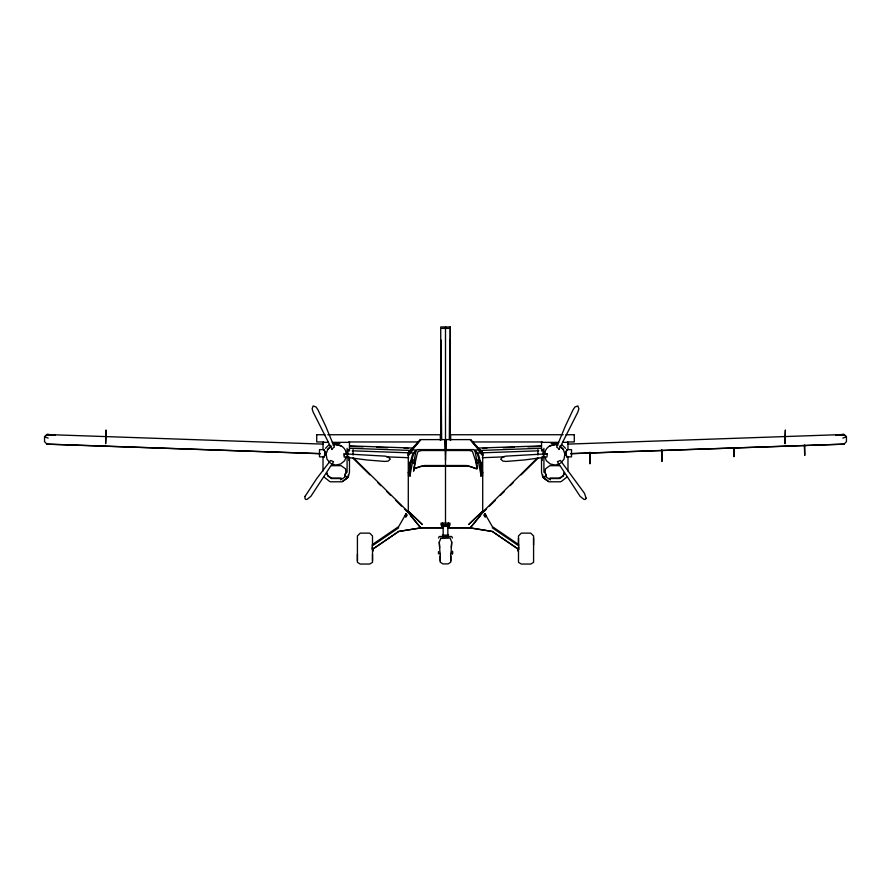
<?xml version="1.0" encoding="UTF-8"?>
<svg xmlns="http://www.w3.org/2000/svg" width="891" height="891" viewBox="0 0 891 891"><rect width="100%" height="100%" fill="white"/><g stroke="black" fill="none" stroke-linecap="round" stroke-linejoin="round"><path stroke-width="1.34" d="M357.414 560.851L357.414 554.202M372.505 560.851L372.505 554.202M438.495 551.607L438.495 553.846M440.21 556.017L440.21 562.143L442.86 563.903L448.14 563.903L450.79 562.143L450.79 556.017M441.658 439.742L440.733 339.872L440.733 439.374L440.733 326.952L450.267 326.952L450.267 439.374L450.267 326.952M440.822 538.431L450.178 538.053L451.726 542.363L451.291 547.642M518.495 544.78L518.495 537.997M533.586 544.78L533.586 537.997M449.342 439.742L449.922 339.939M482.71 472.219L482.677 473.277L480.605 473.232L477.988 459.4L481.263 463.966C480.004 495.307 482.855 457.072 477.119 452.962L476.997 452.951M445.5 460.213L446.235 444.587L446.235 440.566L445.5 440.343L444.765 440.566L445.5 460.213L445.5 522.739M518.696 547.252L518.651 549.413L492.322 531.459L470.337 527.918L492.322 531.459L518.696 549.435L518.696 544.59L492.322 526.603L485.005 513.84L483.802 515.087L485.227 517.214L485.94 516.045M543.22 455.011L542.786 449.632L542.084 450.501M546.372 476.106L545.147 472.753L545.37 468.911L549.903 465.681L559.515 465.681M451.726 541.917L450.957 553.846M348.86 460.458L349.272 458.041M544.791 454.399L545.481 450.512A10.202 10.202 0 0 1 557.866 445.144M482.71 475.204L481.162 475.827L481.43 462.552C477.364 459.199 478.578 453.619 475.248 449.944L478.055 449.944L482.71 455.357M346.009 456.938L344.706 460.669L340.607 464.055L335.462 465.046L331.697 463.699M414.003 452.951L413.881 452.962C408.111 457.116 410.996 495.273 409.737 463.966L413.012 459.4L410.439 473.177L408.323 473.277L408.29 472.219M324.324 456.86L324.881 453.241L324.324 449.632L319.49 449.632L319.49 456.86L324.324 456.86L323.6 456.493M566.676 449.632L566.119 453.241L566.676 456.86L571.51 456.86L571.51 449.632L566.676 449.632L567.4 450.501M564.359 472.753L563.134 476.106L564.359 472.765L563.134 475.66L559.515 478.111L549.903 478.111M344.628 475.66L345.853 472.753L345.63 468.911L341.097 465.681L331.485 465.692M438.495 538.019L439.274 536.505L451.726 536.505L452.505 538.019M440.822 538.053L439.274 542.363L439.709 547.642M558.947 449.543L577.891 411.987L578.883 408.802L577.858 405.94L574.996 406.964L573.091 409.726L565.373 426.054L556.652 447.07L559.225 449.008M405.761 515.833L405.995 513.84L398.678 526.603L372.304 544.59L372.304 549.435L398.678 531.437L420.663 527.918L398.678 531.459L372.36 549.413L372.304 547.252M405.06 516.045L405.773 517.214L407.198 515.087L406.096 513.951M405.761 514.296L405.327 515.388M408.29 452.628L420.663 439.608L408.29 454.41L420.663 439.608L470.337 439.608L482.71 452.628M331.775 449.008L334.348 447.07L325.627 426.054L317.909 409.726L316.004 406.964L313.142 405.94L312.117 408.802L313.109 411.987L332.053 449.543M482.71 512.67L470.337 527.672L448.262 527.672M470.337 527.795L480.204 515.844M323.6 450.501L324.324 449.632M408.29 455.357L412.945 449.944L415.752 449.944C412.422 453.619 413.636 459.199 409.57 462.552L409.838 475.827L408.29 475.204M560.55 463.242L563.97 459.255L564.916 453.998L563.09 449.053L560.094 446.491M408.29 455.535L410.628 452.973L413.881 452.962M408.29 511.835L408.29 452.706L420.663 439.608M570.752 453.697L844.067 444.163L846.45 441.58L846.45 436.813L844.067 434.507L567.979 444.119M485.239 515.833L485.807 515.254L485.239 514.296M325.482 448.307L329.102 444.698M482.554 512.158L537.785 457.673M483.546 511.935L486.519 509.006M489.482 506.088L495.407 500.241M500.352 495.363L504.306 491.464M510.231 485.617L513.194 482.688M521.101 474.892L537.908 458.319M327.409 449.766L331.174 446.079M342.645 481.307L348.236 477.186L349.472 472.341L349.472 457.974M330.906 446.491L327.91 449.053L326.084 453.998L327.03 459.255L330.45 463.242M412.199 448.685L412.778 448.073M344.093 480.483L348.236 477.186L348.236 474.803M561.475 481.374L566.743 477.186M372.304 545.815L398.678 527.828M562.232 476.718L559.515 478.545L549.903 478.545M340.551 479.87L346.087 476.273L347.613 477.32L342.244 481.786L330.249 481.786M348.214 456.86L348.916 456.493M566.676 456.86L567.4 456.493M559.303 463.699L555.538 465.046L550.393 464.055L546.294 460.669L544.991 456.938M842.841 438.105L846.45 436.813L844.067 434.552L835.613 434.819M549.602 446.079L554.748 444.698M332.633 443.462L339.861 443.462M551.139 443.462L558.367 443.462M440.822 523.273L442.749 523.162M448.251 524.944L450.178 524.832L440.822 524.832L442.749 524.944M443.852 526.325L443.161 526.392L443.161 535.135M448.251 526.503L449.398 526.392L441.602 526.392L442.749 526.503M447.705 535.224L448.619 535.135L442.382 535.135L443.295 535.224M447.705 536.783L448.619 536.694L442.382 536.694L443.295 536.783M482.71 511.835L482.71 452.706L478.066 448.073L478.801 448.685M844.067 444.119L570.752 453.63M482.309 457.718L504.339 456.849M482.71 448.429L486.82 448.284M503.226 447.716L514.174 447.327M527.851 446.848L540.158 446.413M479.18 450.467L541.528 448.262M481.185 452.851L538.788 450.813M478.545 448.062L541.528 445.89M442.192 523.14L448.808 523.14M442.192 524.699L448.808 524.699M441.891 328.4L449.109 328.4M316.717 434.741L325.059 434.741M327.832 434.741L440.343 434.741L440.343 440.377M563.168 434.741L450.657 434.741L450.657 440.377M565.941 434.741L574.283 434.741M323.667 441.958L316.717 441.958L316.717 434.886M348.671 441.958L418.124 441.958M472.876 441.958L542.329 441.958M567.333 441.958L574.283 441.958L574.283 434.886M323.021 442.359L328.311 442.359M332.276 442.359L349.472 442.359L349.472 450.969M558.724 442.359L541.528 442.359L541.528 450.969M562.689 442.359L567.979 442.359M444.999 449.599L417.044 449.599L415.674 452.338L413.78 463.443L414.961 461.772C410.974 488.769 416.843 449.131 418.581 451.325L421.599 450.523L444.163 450.523M446.001 449.599L473.956 449.599L475.326 452.338L477.22 463.443L476.039 461.772C480.617 475.037 472.831 464.902 466.26 466.249L421.031 466.216L413.925 468.722L424.339 465.514L466.661 465.514L477.108 468.8L475.571 460.725L472.419 451.325L469.401 450.523L446.837 450.523M341.097 478.111L331.485 478.111L327.866 475.66L326.641 472.753L327.866 476.106M341.097 478.545L331.485 478.545L328.768 476.718M560.751 481.786L548.756 481.786L543.387 477.32L544.913 476.273L550.449 479.87M442.738 527.672L420.663 527.672L408.29 512.67M442.738 527.918L420.663 527.918L410.796 515.844M448.262 527.918L470.337 527.918M477.119 452.962L480.372 452.973L482.71 455.535M323.021 444.119L46.933 434.552L44.55 436.813L44.55 441.624L46.933 444.163L320.248 453.697M349.472 445.89L412.455 448.062M350.842 446.413L363.149 446.848M376.826 447.327L387.774 447.716M404.18 448.284L408.29 448.429M349.472 448.262L411.82 450.467M352.212 450.813L409.815 452.851M320.248 453.63L46.933 444.119M55.387 434.819L46.933 434.507L44.55 436.857L48.159 438.105M386.661 456.849L408.691 457.718M448.251 523.162L450.178 523.273M447.148 526.325L447.839 526.392L447.839 535.135M336.252 444.698L341.398 446.079M542.084 456.493L542.786 456.86M548.355 481.307L542.764 477.186L541.528 472.341L541.528 457.974M492.322 527.828L518.696 545.815M324.257 477.186L329.525 481.374M546.907 480.483L542.764 477.186L542.764 474.803M559.826 446.079L563.591 449.766M353.215 457.673L408.446 512.158M353.092 458.319L369.899 474.892M377.806 482.688L380.769 485.617M386.694 491.464L390.648 495.363M395.593 500.241L401.518 506.088M404.481 509.006L407.454 511.935M561.898 444.698L565.518 448.307M470.337 439.608L482.71 454.41L470.337 439.608L478.222 448.073M348.916 450.501L348.214 449.632L347.78 455.011M484.904 513.951L485.673 515.388M545.147 472.753L546.372 475.66M346.209 454.399L345.519 450.512A10.202 10.202 0 0 0 333.134 445.144M541.728 458.041L542.14 460.458M439.274 541.917L440.043 553.846M804.74 445.21L804.74 455.435L804.328 445.21M733.995 447.716L733.995 456.671L733.583 447.716M661.946 450L661.946 461.438L661.545 450M589.987 452.383L589.987 463.821L589.586 452.383M567.979 442.459L567.979 448.941M567.979 456.66L567.979 471.038M565.518 451.403L565.518 455.011M543.911 448.307L543.911 472.297M537.919 449.632L537.919 455.045M518.495 544.679L518.495 535.959L521.324 533.13L530.758 533.13L533.586 535.959L533.586 562.344L530.758 564.048L521.324 564.048L518.495 562.344L518.495 549.535M517.86 548.132L517.86 551.028M450.79 553.434L450.79 560.851M445.5 326.952L445.5 439.218M445.5 439.608L445.5 450.066M440.21 553.434L440.21 560.851M373.14 548.132L373.14 551.028M372.505 544.78L372.505 535.959L369.676 533.13L360.242 533.13L357.414 535.959L357.414 562.344L360.242 564.048L369.676 564.048L372.505 562.344L372.505 549.535M353.081 449.632L353.081 455.045M347.089 448.307L347.089 472.297M325.482 451.403L325.482 455.011M323.021 442.459L323.021 448.941M323.021 456.66L323.021 471.038M452.505 551.351L452.505 553.846L452.505 551.351M305.045 496.387L304.889 498.236L305.591 499.383L306.938 499.461L310.848 496.376L333.579 461.705L330.617 460.447L316.773 478.512L305.045 496.387M344.282 455.412L344.06 456.994L366.624 459.956L384.634 461.427L387.975 461.17L390.291 459.199L388.32 456.871L385.068 456.136L343.681 453.797L344.282 455.412M345.853 472.753L344.628 476.106L345.853 472.765M547.319 453.797L546.94 456.994L524.376 459.956L506.366 461.427L503.025 461.17L500.709 459.199L502.68 456.871L505.932 456.136L547.319 453.797M586.111 498.236L585.409 499.383L584.062 499.461L580.152 496.376L557.421 461.705L560.383 460.447L584.507 493.358L586.111 498.236M481.942 511.891L468.722 524.465L481.942 511.891M841.371 434.652L835.613 434.964L844.067 434.552L841.371 434.652M106.04 430.23L105.639 443.562L106.04 430.23M785.361 430.23L784.96 443.562L785.361 430.23M49.629 434.652L46.933 434.552L55.387 434.964L49.629 434.652M422.278 524.465L409.058 511.891L422.278 524.465"/></g></svg>
